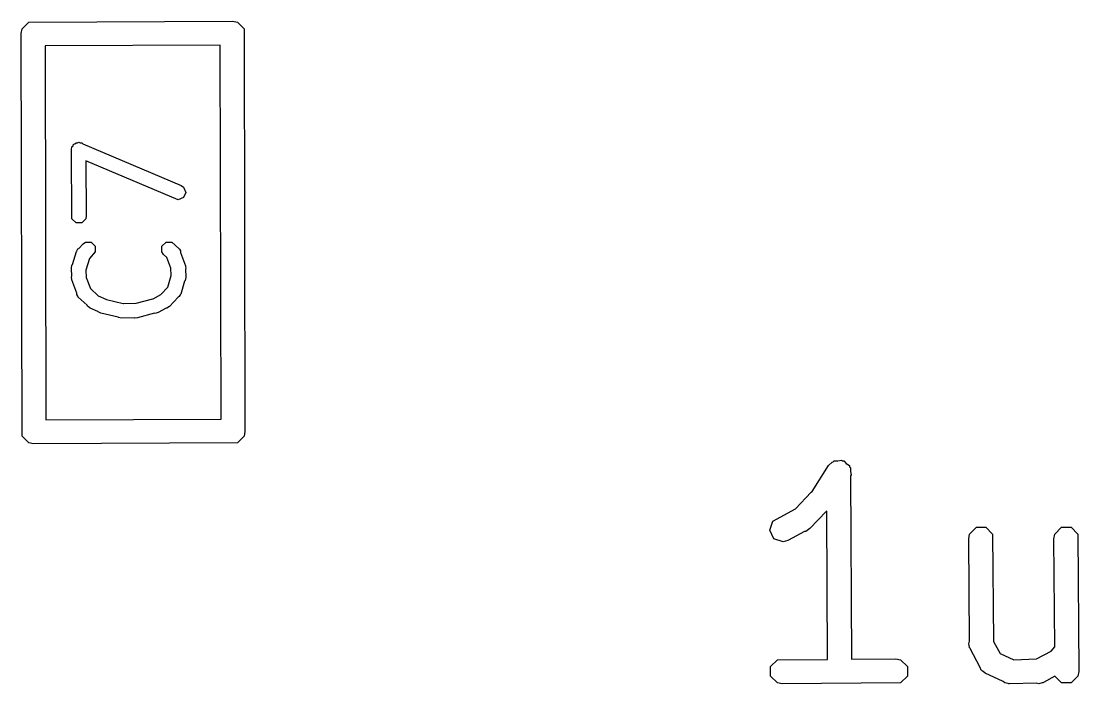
# Model space of a CAD drawing. Extents: x 4.84 to 6.71, y -5.93 to -3.85.
# Drawn here: x 6.0807 to 6.2481, y -5.4376 to -5.3327 of the extents above; entities that cross this region are included whole.
import ezdxf

# ---------------------------------------------------------------- set-up
doc = ezdxf.new("R2010")
doc.units = 0
doc.header["$MEASUREMENT"] = 0
doc.layers.add('BLACK', color=7, linetype='CONTINUOUS')

msp = doc.modelspace()

# ---------------------------------------------------------------- linework, layer by layer
at = {"layer": 'BLACK', "linetype": 'CONTINUOUS'}
for p, q in [((6.08086, -5.33389), (6.08192, -5.33283)), ((6.08192, -5.33283), (6.11417, -5.33268)), ((6.11417, -5.33268), (6.11493, -5.33283)), ((6.11493, -5.33283), (6.11599, -5.33389)), ((6.08071, -5.33465), (6.08086, -5.33389)), ((6.08086, -5.39839), (6.08071, -5.33465)), ((6.11599, -5.33389), (6.11614, -5.39764)), ((6.11221, -5.33648), (6.0845, -5.33661)), ((6.0845, -5.33661), (6.08464, -5.39581)), ((6.11235, -5.39568), (6.11221, -5.33648)), ((6.08892, -5.3524), (6.08901, -5.35217)), ((6.08901, -5.35217), (6.08923, -5.35209)), ((6.08923, -5.35209), (6.08939, -5.35193)), ((6.08939, -5.35193), (6.08963, -5.35193)), ((6.08963, -5.35193), (6.08985, -5.35184)), ((6.08985, -5.35184), (6.09007, -5.35193)), ((6.09007, -5.35193), (6.09029, -5.35193)), ((6.09029, -5.35193), (6.09046, -5.35209)), ((6.09046, -5.35209), (6.10605, -5.35868)), ((6.08866, -5.35299), (6.08875, -5.35257)), ((6.08866, -5.353), (6.08866, -5.35299)), ((6.08866, -5.35301), (6.08866, -5.353)), ((6.08866, -5.35302), (6.08866, -5.35301)), ((6.08875, -5.36397), (6.08866, -5.35302)), ((6.08875, -5.35257), (6.08892, -5.3524)), ((6.10557, -5.36095), (6.09095, -5.35477)), ((6.09095, -5.35477), (6.09102, -5.36352)), ((6.10605, -5.35868), (6.10643, -5.35894)), ((6.10643, -5.35894), (6.10677, -5.35978)), ((6.10641, -5.36061), (6.10557, -5.36095)), ((6.10677, -5.35978), (6.10641, -5.36061)), ((6.08939, -5.36461), (6.08875, -5.36397)), ((6.09093, -5.36397), (6.09029, -5.36461)), ((6.09102, -5.36352), (6.09093, -5.36397)), ((6.09029, -5.36461), (6.08939, -5.36461)), ((6.0895, -5.36906), (6.08954, -5.36902)), ((6.08954, -5.36902), (6.0897, -5.36874)), ((6.0897, -5.36874), (6.08985, -5.36866)), ((6.08985, -5.36866), (6.0905, -5.36793)), ((6.0905, -5.36793), (6.09089, -5.36768)), ((6.09089, -5.36768), (6.09179, -5.36768)), ((6.09179, -5.36768), (6.09243, -5.36831)), ((6.09243, -5.36831), (6.09243, -5.36922)), ((6.103, -5.36831), (6.10364, -5.36768)), ((6.103, -5.36922), (6.103, -5.36831)), ((6.10364, -5.36768), (6.10454, -5.36768)), ((6.10454, -5.36768), (6.10567, -5.36868)), ((6.10567, -5.36868), (6.10571, -5.36873)), ((6.10571, -5.36873), (6.10573, -5.36874)), ((6.10573, -5.36874), (6.10575, -5.3688)), ((6.10575, -5.3688), (6.10593, -5.36906)), ((6.08885, -5.37121), (6.08947, -5.36914)), ((6.08947, -5.36914), (6.0895, -5.36909)), ((6.0895, -5.36909), (6.0895, -5.36906)), ((6.09153, -5.37023), (6.09097, -5.37211)), ((6.09243, -5.36922), (6.09153, -5.37023)), ((6.10325, -5.3696), (6.103, -5.36922)), ((6.10379, -5.37007), (6.10325, -5.3696)), ((6.10441, -5.37176), (6.10379, -5.37007)), ((6.10593, -5.36906), (6.10593, -5.36928)), ((6.10593, -5.36928), (6.10671, -5.37139)), ((6.08866, -5.37177), (6.08875, -5.37131)), ((6.08866, -5.37185), (6.08866, -5.37177)), ((6.08872, -5.37307), (6.08866, -5.37185)), ((6.08866, -5.37185), (6.08866, -5.37185)), ((6.08866, -5.37185), (6.08866, -5.37185)), ((6.08875, -5.37131), (6.08885, -5.37121)), ((6.09097, -5.37211), (6.09102, -5.37327)), ((6.10441, -5.37177), (6.10441, -5.37176)), ((6.10446, -5.37292), (6.10441, -5.37177)), ((6.10671, -5.37139), (6.10677, -5.37185)), ((6.10677, -5.37185), (6.10671, -5.37196)), ((6.10671, -5.37196), (6.10676, -5.37318)), ((6.08866, -5.37318), (6.08872, -5.37307)), ((6.08872, -5.37364), (6.08866, -5.37318)), ((6.0895, -5.37575), (6.08872, -5.37364)), ((6.09102, -5.37327), (6.09102, -5.37327)), ((6.09102, -5.37327), (6.09166, -5.375)), ((6.1039, -5.37479), (6.10446, -5.37292)), ((6.10657, -5.37382), (6.10596, -5.37589)), ((6.10668, -5.37372), (6.10657, -5.37382)), ((6.10677, -5.37327), (6.10668, -5.37372)), ((6.10676, -5.37318), (6.10677, -5.37318)), ((6.10677, -5.37318), (6.10677, -5.37318)), ((6.10677, -5.37318), (6.10677, -5.37327)), ((6.09166, -5.375), (6.09291, -5.37617)), ((6.10281, -5.37596), (6.1039, -5.37479)), ((6.0895, -5.37597), (6.0895, -5.37575)), ((6.08968, -5.37624), (6.0895, -5.37597)), ((6.0897, -5.37629), (6.08968, -5.37624)), ((6.08972, -5.3763), (6.0897, -5.37629)), ((6.08975, -5.37635), (6.08972, -5.3763)), ((6.09115, -5.37765), (6.08975, -5.37635)), ((6.09291, -5.37617), (6.09412, -5.37671)), ((6.09412, -5.37671), (6.0942, -5.37677)), ((6.0942, -5.37677), (6.09688, -5.37737)), ((6.09688, -5.37737), (6.09693, -5.3774)), ((6.09693, -5.3774), (6.09884, -5.37733)), ((6.09884, -5.37733), (6.09892, -5.37735)), ((6.09892, -5.37735), (6.10155, -5.37662)), ((6.10155, -5.37662), (6.10162, -5.37662)), ((6.10162, -5.37662), (6.10281, -5.37596)), ((6.10281, -5.37596), (6.10281, -5.37596)), ((6.10554, -5.37638), (6.10417, -5.37785)), ((6.10573, -5.37629), (6.10554, -5.37638)), ((6.10589, -5.37601), (6.10573, -5.37629)), ((6.10593, -5.37597), (6.10589, -5.37601)), ((6.10596, -5.37589), (6.10593, -5.37594)), ((6.10593, -5.37594), (6.10593, -5.37597)), ((6.0912, -5.37779), (6.09115, -5.37765)), ((6.09156, -5.37807), (6.0912, -5.37779)), ((6.09164, -5.37811), (6.09156, -5.37807)), ((6.09285, -5.37865), (6.09164, -5.37811)), ((6.09164, -5.37811), (6.09164, -5.37811)), ((6.09164, -5.37811), (6.09164, -5.37811)), ((6.09289, -5.37871), (6.09285, -5.37865)), ((6.0933, -5.37891), (6.09289, -5.37871)), ((6.09606, -5.37953), (6.0933, -5.37891)), ((6.10183, -5.37891), (6.09912, -5.37966)), ((6.10192, -5.37894), (6.10183, -5.37891)), ((6.10237, -5.37882), (6.10192, -5.37894)), ((6.10366, -5.37811), (6.10237, -5.37882)), ((6.10379, -5.37811), (6.10366, -5.37811)), ((6.10417, -5.37785), (6.10379, -5.37811)), ((6.09614, -5.37961), (6.09606, -5.37953)), ((6.09659, -5.3797), (6.09614, -5.37961)), ((6.09858, -5.37963), (6.09659, -5.3797)), ((6.09866, -5.37968), (6.09858, -5.37963)), ((6.09912, -5.37966), (6.09866, -5.37968)), ((6.08464, -5.39581), (6.11235, -5.39568)), ((6.08192, -5.39946), (6.08086, -5.39839)), ((6.11599, -5.39839), (6.11493, -5.39946)), ((6.11614, -5.39764), (6.11599, -5.39839)), ((6.08268, -5.39961), (6.08192, -5.39946)), ((6.11493, -5.39946), (6.08268, -5.39961)), ((6.20852, -5.40304), (6.20907, -5.40249)), ((6.20907, -5.40249), (6.20926, -5.40245)), ((6.20926, -5.40245), (6.20941, -5.40231)), ((6.20941, -5.40231), (6.20998, -5.40231)), ((6.20998, -5.40231), (6.21054, -5.4022)), ((6.21054, -5.4022), (6.21071, -5.40231)), ((6.21071, -5.40231), (6.21091, -5.40231)), ((6.21091, -5.40231), (6.21132, -5.40272)), ((6.20594, -5.40712), (6.20852, -5.40304)), ((6.21132, -5.40272), (6.2118, -5.40303)), ((6.2118, -5.40303), (6.21184, -5.40323)), ((6.21184, -5.40323), (6.21198, -5.40338)), ((6.21198, -5.40338), (6.21198, -5.40396)), ((6.21198, -5.40396), (6.21209, -5.40451)), ((6.21209, -5.40451), (6.21199, -5.40468)), ((6.21199, -5.40468), (6.21212, -5.43371)), ((6.2033, -5.40986), (6.20577, -5.40724)), ((6.20577, -5.40724), (6.20594, -5.40712)), ((6.19968, -5.41184), (6.20328, -5.40987)), ((6.20328, -5.40987), (6.2033, -5.40986)), ((6.20812, -5.41029), (6.20555, -5.41302)), ((6.20822, -5.41027), (6.20812, -5.41029)), ((6.20833, -5.43374), (6.20822, -5.41027)), ((6.1992, -5.41327), (6.19968, -5.41184)), ((6.19987, -5.41462), (6.1992, -5.41327)), ((6.20468, -5.41345), (6.20204, -5.41489)), ((6.20492, -5.41345), (6.20468, -5.41345)), ((6.20555, -5.41302), (6.20492, -5.41345)), ((6.23069, -5.41463), (6.23084, -5.41388)), ((6.23084, -5.41388), (6.23191, -5.41281)), ((6.23191, -5.41281), (6.23341, -5.41281)), ((6.23341, -5.41281), (6.23448, -5.41388)), ((6.23448, -5.41388), (6.23462, -5.43088)), ((6.24419, -5.41463), (6.24434, -5.41388)), ((6.24434, -5.41388), (6.2454, -5.41281)), ((6.2454, -5.41281), (6.24691, -5.41281)), ((6.24691, -5.41281), (6.24798, -5.41388)), ((6.24798, -5.41388), (6.24813, -5.43563)), ((6.2013, -5.41509), (6.19987, -5.41462)), ((6.20204, -5.41489), (6.2013, -5.41509)), ((6.23083, -5.43086), (6.23069, -5.41463)), ((6.24431, -5.43174), (6.24419, -5.41463)), ((6.23069, -5.43127), (6.23083, -5.43086)), ((6.23462, -5.43088), (6.23567, -5.43279)), ((6.23084, -5.43179), (6.23069, -5.43127)), ((6.23084, -5.43188), (6.23084, -5.43179)), ((6.23087, -5.43191), (6.23084, -5.43188)), ((6.2309, -5.43201), (6.23087, -5.43191)), ((6.23253, -5.435), (6.2309, -5.43201)), ((6.2414, -5.43366), (6.24372, -5.4324)), ((6.24372, -5.4324), (6.24431, -5.43174)), ((6.19934, -5.43487), (6.20041, -5.43381)), ((6.20041, -5.43381), (6.20833, -5.43374)), ((6.21212, -5.43371), (6.21916, -5.43366)), ((6.21916, -5.43366), (6.21991, -5.43381)), ((6.21991, -5.43381), (6.22098, -5.43487)), ((6.23567, -5.43279), (6.23782, -5.43377)), ((6.23782, -5.43377), (6.2414, -5.43366)), ((6.19934, -5.43638), (6.19934, -5.43487)), ((6.22098, -5.43487), (6.22098, -5.43638)), ((6.23267, -5.43542), (6.23253, -5.435)), ((6.23283, -5.43554), (6.23267, -5.43542)), ((6.23287, -5.43561), (6.23283, -5.43554)), ((6.23297, -5.43565), (6.23287, -5.43561)), ((6.23328, -5.43589), (6.23297, -5.43565)), ((6.23616, -5.4372), (6.23328, -5.43589)), ((6.24813, -5.43563), (6.24798, -5.43638)), ((6.20041, -5.43744), (6.19934, -5.43638)), ((6.20116, -5.43759), (6.20041, -5.43744)), ((6.21991, -5.43744), (6.20116, -5.43759)), ((6.22098, -5.43638), (6.21991, -5.43744)), ((6.2364, -5.43744), (6.23616, -5.4372)), ((6.23693, -5.43755), (6.2364, -5.43744)), ((6.23702, -5.43759), (6.23693, -5.43755)), ((6.23706, -5.43758), (6.23702, -5.43759)), ((6.23716, -5.43759), (6.23706, -5.43758)), ((6.24144, -5.43747), (6.23716, -5.43759)), ((6.2418, -5.43759), (6.24144, -5.43747)), ((6.24232, -5.43745), (6.2418, -5.43759)), ((6.24241, -5.43744), (6.24232, -5.43745)), ((6.24244, -5.43741), (6.24241, -5.43744)), ((6.24254, -5.43739), (6.24244, -5.43741)), ((6.24435, -5.43639), (6.24254, -5.43739)), ((6.2454, -5.43744), (6.24435, -5.43639)), ((6.24691, -5.43744), (6.2454, -5.43744)), ((6.24798, -5.43638), (6.24691, -5.43744))]:
    msp.add_line(p, q, dxfattribs=at)

doc.saveas('drawing.dxf')
